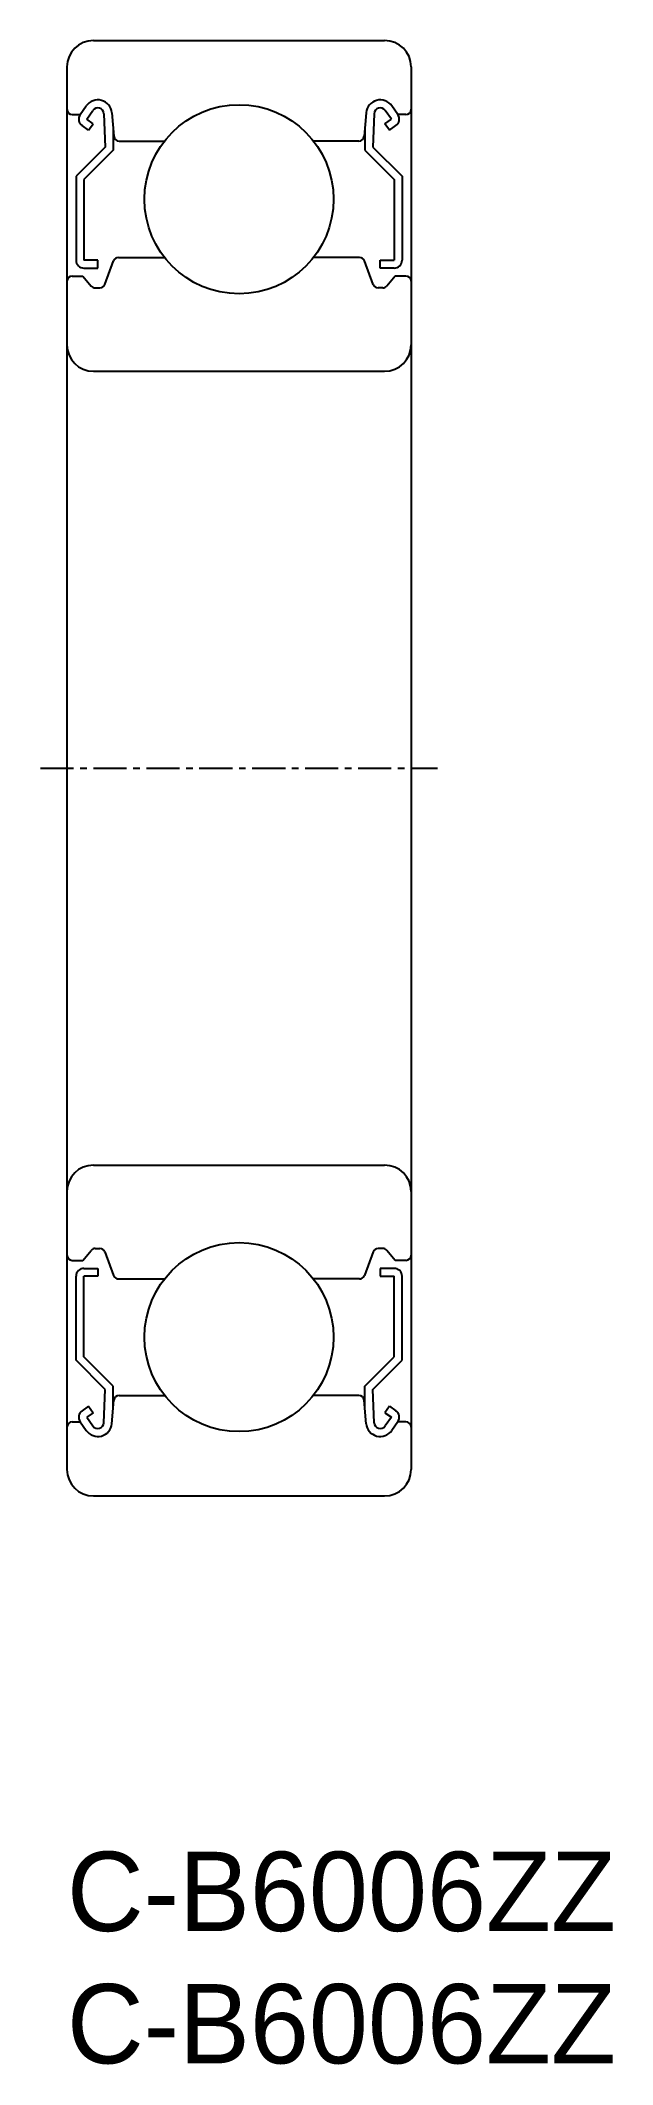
# Model space of a CAD drawing. Extents: x -1 to 20.6, y -8 to 68.4.
import ezdxf

# ---------------------------------------------------------------- set-up
doc = ezdxf.new("R2010")
doc.units = 0
doc.linetypes.add('CENTER', pattern=[2, 1.25, -0.25, 0.25, -0.25])
doc.layers.get('0').update_dxf_attribs({"linetype": 'CONTINUOUS'})
doc.layers.add('CENTER', color=1, linetype='CENTER')

msp = doc.modelspace()

# ---------------------------------------------------------------- linework, layer by layer
at = {"color": 7, "linetype": 'CONTINUOUS'}
for p, q in [((1, 68.445), (12, 68.445)), ((0, 67.445), (0, 14.445)), ((13, 67.445), (13, 14.445)), ((0.5, 65.645), (0.731, 65.975)), ((0.746, 65.473), (0.977, 65.802)), ((12.254, 65.473), (12.023, 65.802)), ((12.5, 65.645), (12.269, 65.975)), ((0.2, 65.645), (0.5, 65.645)), ((0.819, 65.055), (0.574, 65.227)), ((0.991, 65.3), (0.746, 65.473)), ((0.819, 65.055), (0.991, 65.3)), ((1.395, 65.679), (1.442, 64.419)), ((1.693, 65.717), (1.772, 64.828)), ((1.742, 65.166), (1.742, 64.295)), ((11.307, 65.717), (11.228, 64.828)), ((11.258, 65.166), (11.258, 64.295)), ((11.605, 65.679), (11.558, 64.419)), ((12.009, 65.3), (12.254, 65.473)), ((12.181, 65.055), (12.009, 65.3)), ((12.181, 65.055), (12.426, 65.227)), ((12.8, 65.645), (12.5, 65.645)), ((1.442, 64.419), (0.342, 63.319)), ((1.742, 64.295), (0.642, 63.195)), ((1.971, 64.645), (3.686, 64.645)), ((11.029, 64.645), (9.314, 64.645)), ((11.258, 64.295), (12.358, 63.195)), ((11.558, 64.419), (12.658, 63.319)), ((0.342, 63.319), (0.342, 60.145)), ((0.642, 63.195), (0.642, 60.145)), ((12.358, 63.195), (12.358, 60.145)), ((12.658, 63.319), (12.658, 60.145)), ((1.162, 60.145), (0.642, 60.145)), ((0.642, 59.845), (1.162, 59.845)), ((1.162, 59.845), (1.162, 60.145)), ((1.434, 59.227), (1.757, 60.114)), ((1.945, 60.245), (3.686, 60.245)), ((11.055, 60.245), (9.314, 60.245)), ((11.566, 59.227), (11.243, 60.114)), ((11.838, 59.845), (11.838, 60.145)), ((11.838, 60.145), (12.358, 60.145)), ((12.358, 59.845), (11.838, 59.845)), ((0.2, 59.545), (0.6, 59.545)), ((0.6, 59.545), (0.918, 59.167)), ((1.071, 59.095), (1.246, 59.095)), ((11.929, 59.095), (11.754, 59.095)), ((12.4, 59.545), (12.082, 59.167)), ((12.8, 59.545), (12.4, 59.545)), ((1, 55.945), (12, 55.945)), ((1, 25.945), (12, 25.945)), ((0.2, 22.345), (0.6, 22.345)), ((0.6, 22.345), (0.918, 22.724)), ((1.071, 22.795), (1.246, 22.795)), ((1.434, 22.664), (1.757, 21.777)), ((11.566, 22.664), (11.243, 21.777)), ((11.929, 22.795), (11.754, 22.795)), ((12.4, 22.345), (12.082, 22.724)), ((12.8, 22.345), (12.4, 22.345)), ((0.342, 18.571), (0.342, 21.745)), ((0.642, 22.045), (1.162, 22.045)), ((0.642, 18.695), (0.642, 21.745)), ((1.162, 21.745), (0.642, 21.745)), ((1.162, 22.045), (1.162, 21.745)), ((1.945, 21.645), (3.686, 21.645)), ((11.055, 21.645), (9.314, 21.645)), ((11.838, 22.045), (11.838, 21.745)), ((12.358, 22.045), (11.838, 22.045)), ((11.838, 21.745), (12.358, 21.745)), ((12.358, 18.695), (12.358, 21.745)), ((12.658, 18.571), (12.658, 21.745)), ((1.442, 17.471), (0.342, 18.571)), ((1.742, 17.595), (0.642, 18.695)), ((11.258, 17.595), (12.358, 18.695)), ((11.558, 17.471), (12.658, 18.571)), ((1.742, 16.724), (1.742, 17.595)), ((11.258, 16.724), (11.258, 17.595)), ((0.819, 16.835), (0.574, 16.664)), ((0.819, 16.835), (0.991, 16.59)), ((1.395, 16.212), (1.442, 17.471)), ((1.693, 16.173), (1.772, 17.063)), ((1.971, 17.245), (3.686, 17.245)), ((11.029, 17.245), (9.314, 17.245)), ((11.307, 16.173), (11.228, 17.063)), ((11.605, 16.212), (11.558, 17.471)), ((12.181, 16.835), (12.009, 16.59)), ((12.181, 16.835), (12.426, 16.664)), ((0.2, 16.245), (0.5, 16.245)), ((0.5, 16.246), (0.731, 15.916)), ((0.991, 16.59), (0.746, 16.417)), ((0.746, 16.417), (0.977, 16.088)), ((12.009, 16.59), (12.254, 16.417)), ((12.254, 16.417), (12.023, 16.088)), ((12.5, 16.246), (12.269, 15.916)), ((12.8, 16.245), (12.5, 16.245)), ((1, 13.445), (12, 13.445)), ((4.05, 13.445), (4.05, 13.445)), ((6.5, 13.445), (6.5, 13.445))]:
    msp.add_line(p, q, dxfattribs=at)
for centre in [(6.5, 62.445), (6.5, 19.445)]:
    msp.add_circle(centre, 3.572, dxfattribs=at)
for centre, radius, start, end in [((1, 67.445), 1, 90, 180), ((12, 67.445), 1, 0, 90), ((0.2, 65.845), 0.2, 180, 270), ((1.165, 65.671), 0.53, 5.06514, 144.93555), ((1.165, 65.67), 0.23, 2.13108, 144.93555), ((11.835, 65.671), 0.53, 35.06445, 174.93486), ((11.835, 65.67), 0.23, 35.06445, 177.86892), ((12.8, 65.845), 0.2, 270, 0), ((0.745, 65.473), 0.3, 144.93555, 235.03769), ((12.255, 65.473), 0.3, 304.96231, 35.06445), ((1.971, 64.845), 0.2, 185.06514, 270), ((11.029, 64.845), 0.2, 270, 354.93486), ((0.642, 60.145), 0.3, 180, 270), ((1.945, 60.045), 0.2, 90, 159.97033), ((11.055, 60.045), 0.2, 20.02967, 90), ((12.358, 60.145), 0.3, 270, 0), ((0.2, 59.345), 0.2, 90, 180), ((1.071, 59.295), 0.2, 219.99908, 270), ((1.246, 59.295), 0.2, 270, 339.97033), ((11.754, 59.295), 0.2, 200.02967, 270), ((11.929, 59.295), 0.2, 270, 320.00092), ((12.8, 59.345), 0.2, 0, 90), ((1, 56.945), 1, 180, 270), ((12, 56.945), 1, 270, 0), ((1, 24.945), 1, 90, 180), ((12, 24.945), 1, 0, 90), ((0.2, 22.545), 0.2, 180, 270), ((1.071, 22.595), 0.2, 90, 140.00092), ((1.246, 22.595), 0.2, 20.02967, 90), ((11.754, 22.595), 0.2, 90, 159.97033), ((11.929, 22.595), 0.2, 39.99908, 90), ((12.8, 22.545), 0.2, 270, 0), ((0.642, 21.745), 0.3, 90, 180), ((1.945, 21.845), 0.2, 200.02967, 270), ((11.055, 21.845), 0.2, 270, 339.97033), ((12.358, 21.745), 0.3, 0, 90), ((1.971, 17.045), 0.2, 90, 174.93486), ((11.029, 17.045), 0.2, 5.06514, 90), ((0.2, 16.045), 0.2, 90, 180), ((0.745, 16.418), 0.3, 124.96231, 215.06445), ((1.165, 16.22), 0.53, 215.06445, 354.93486), ((1.165, 16.22), 0.23, 215.06445, 357.86892), ((11.835, 16.22), 0.53, 185.06514, 324.93555), ((11.835, 16.22), 0.23, 182.13108, 324.93555), ((12.255, 16.418), 0.3, 324.93555, 55.03769), ((12.8, 16.045), 0.2, 0, 90), ((1, 14.445), 1, 180, 270), ((12, 14.445), 1, 270, 0)]:
    msp.add_arc(centre, radius, start, end, dxfattribs=at)
at = {"layer": 'CENTER', "color": 1, "linetype": 'CENTER'}
msp.add_line((-1, 40.945), (14, 40.945), dxfattribs=at)

# ---------------------------------------------------------------- texts
at = {"color": 7, "linetype": 'CONTINUOUS'}
for p in [(0, -3), (0, -8)]:
    msp.add_text('C-B6006ZZ', height=3, dxfattribs=at).set_placement(p)

doc.saveas('drawing.dxf')
